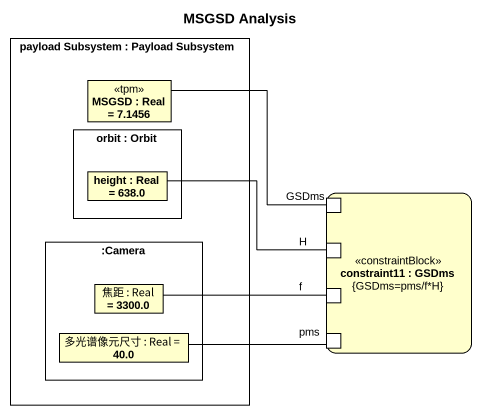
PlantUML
@startuml
title MSGSD Analysis
rectangle "payload Subsystem : Payload Subsystem" as payload_Subsystem {
  rectangle "MSGSD : Real = 7.1456" as MSGSD <<tpm>>
  rectangle "orbit : Orbit" as orbit {
    rectangle "height : Real = 638.0" as height
  }
  rectangle ":Camera" as Camera {
    rectangle "焦距 : Real = 3300.0" as 焦距
    rectangle "多光谱像元尺寸 : Real = 40.0" as 多光谱像元尺寸
  }
}
rectangle "constraint11 : GSDms\n{GSDms=pms/f*H}" as constraint11 <<constraintBlock>> {
  port GSDms
  port H
  port f
  port pms
}
MSGSD -right- GSDms
height -right- H
焦距 -right- f
多光谱像元尺寸 -right- pms
@enduml
